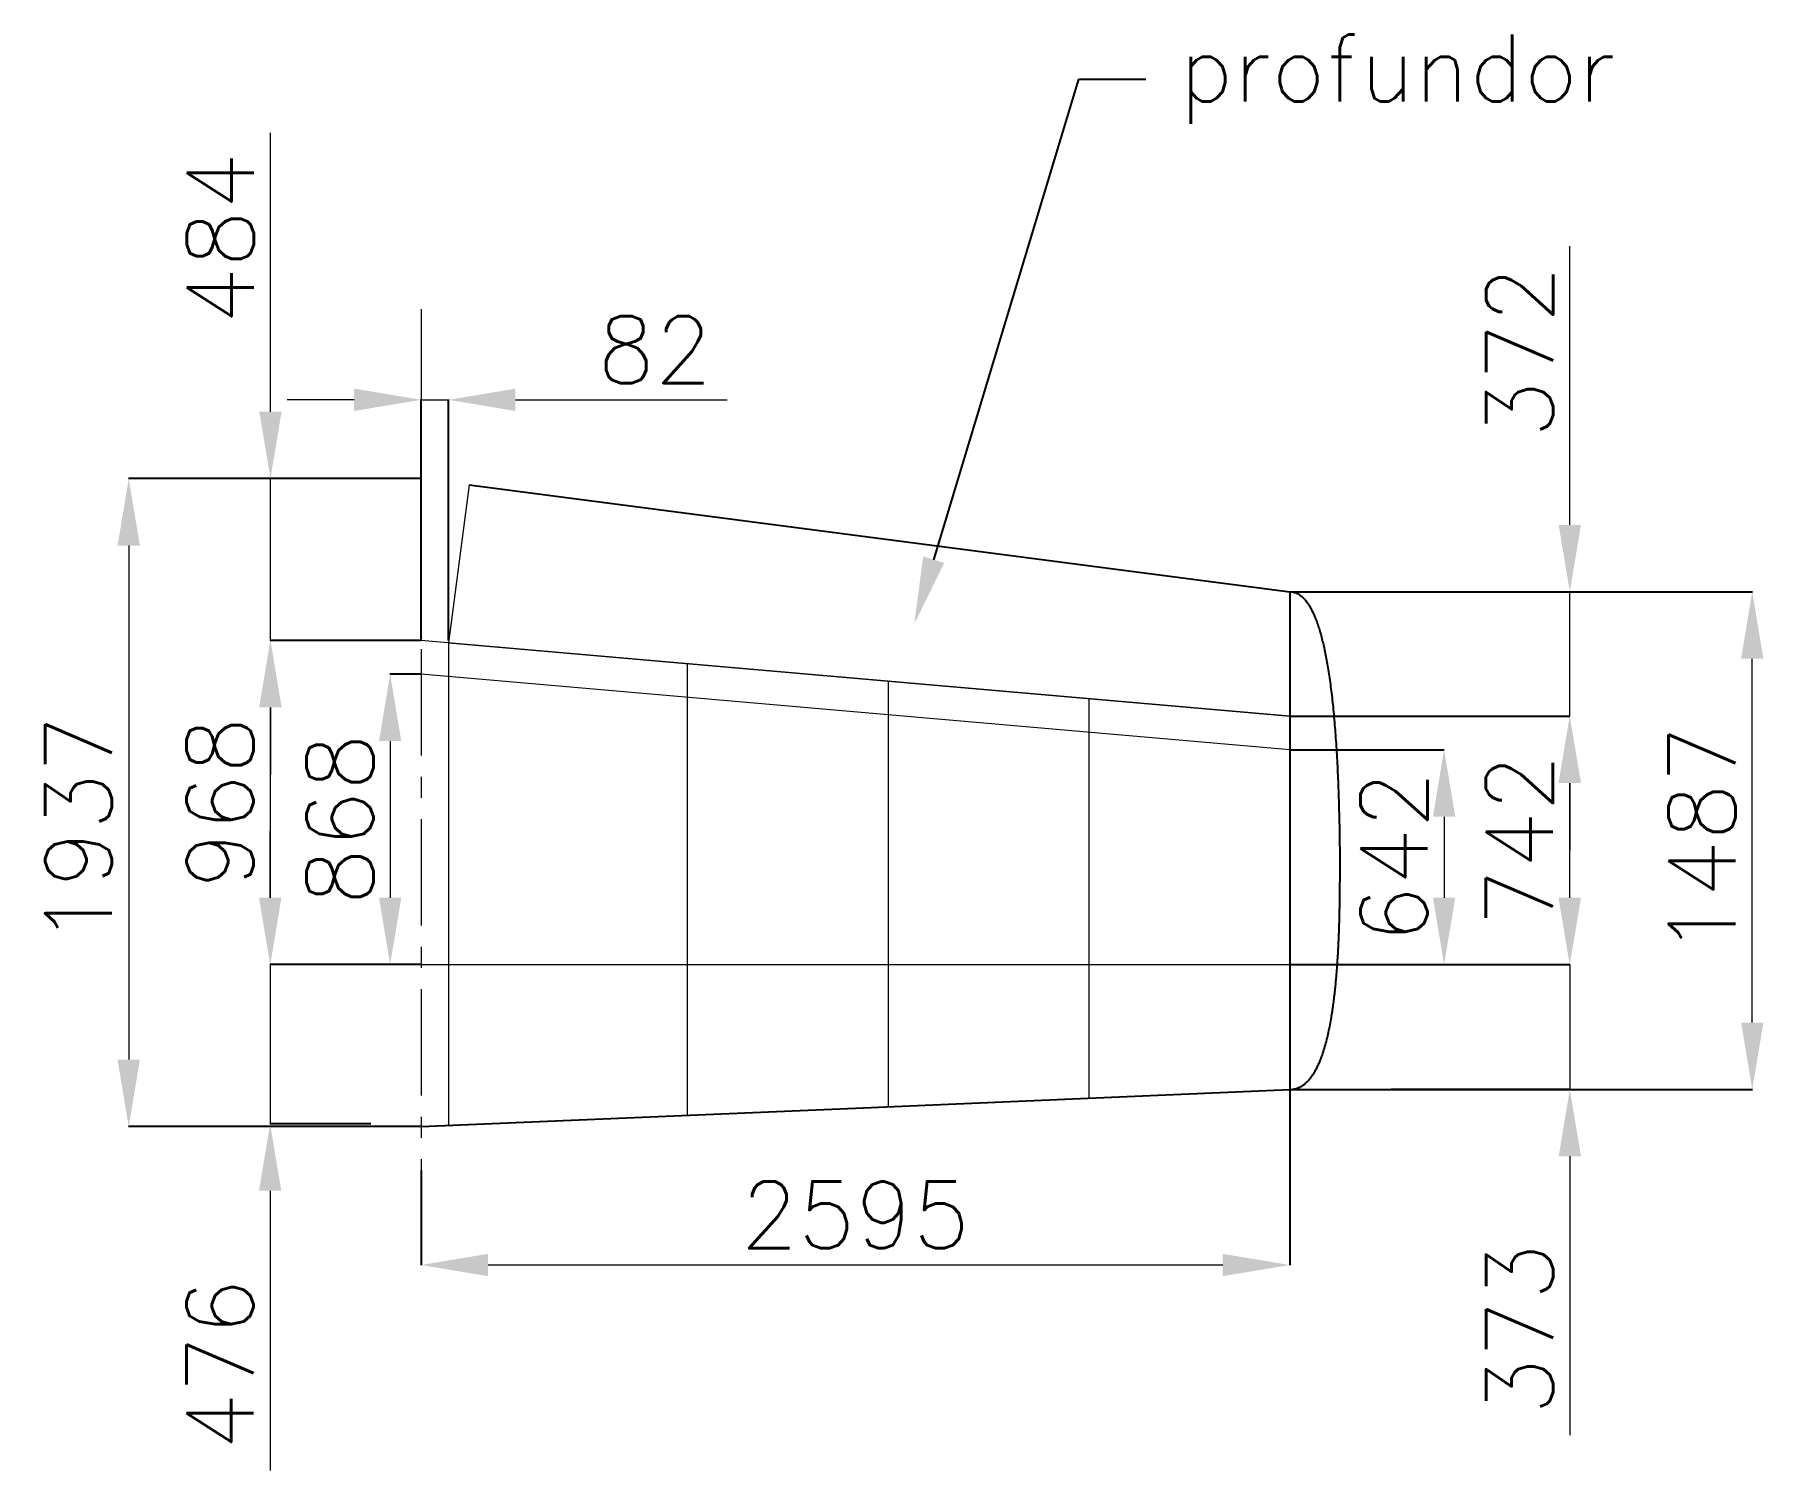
# Model space of a CAD drawing. Header units: millimetres. Extents: x -392 to 4774, y -1025 to 3267.
import ezdxf
from ezdxf import colors
from ezdxf.entities.mleader import LeaderData, LeaderLine
from ezdxf.math import Vec2, Vec3

# ---------------------------------------------------------------- set-up
doc = ezdxf.new("R2010")
doc.units = ezdxf.units.MM
doc.linetypes.add('CENTER', pattern=[10.16, 6.35, -1.27, 1.27, -1.27])
doc.layers.get('0').update_dxf_attribs({"lineweight": 20})
doc.layers.add('cotas', color=7, linetype='Continuous', lineweight=9)
doc.styles.get("Standard").update_dxf_attribs({"font": 'txt.shx', "height": 200})
doc.dimstyles.new('ISO-25', dxfattribs={"dimtxt": 200, "dimasz": 200, "dimexe": 0.5, "dimexo": 0.5, "dimgap": 50, "dimtad": 1, "dimdec": 0, "dimtxsty": 'Standard', "dimcen": 2.5, "dimadec": 0, "dimazin": 0, "dimtfac": 1, "dimtdec": 0, "dimtmove": 0, "dimatfit": 3, "dimfxl": 1, "dimlwd": 5, "dimarcsym": 0})

# ---------------------------------------------------------------- blocks, each defined once
blk = doc.blocks.new('*D28')
at = {"color": 0, "lineweight": -2, "transparency": 16777216}
for p, q in [((762.7, 1939.8), (-110.8, 1939.8)), ((762.7, 3.2), (-110.8, 3.2))]:
    blk.add_line(p, q, dxfattribs=at)
at = {"color": 0, "lineweight": 5, "transparency": 16777216}
blk.add_line((-110.3, 1739.8), (-110.3, 203.2), dxfattribs=at)
at = {"color": 0, "transparency": 16777216}
for points in [[(-143.7, 1739.8), (-77, 1739.8), (-110.3, 1939.8)], [(-143.7, 203.2), (-77, 203.2), (-110.3, 3.2)]]:
    blk.add_solid(points, dxfattribs=at)
at = {"color": 0, "transparency": 16777216, "insert": (-260.3, 889.1), "char_height": 200, "attachment_point": 5, "rotation": 90}
blk.add_mtext('1937', dxfattribs=at)
blk = doc.blocks.new('*D29')
at = {"color": 0, "lineweight": 5, "transparency": 16777216}
for p, q in [((313.2, 2139.8), (313.2, 2973.1)), ((313.2, 1455.7), (313.2, 1939.8)), ((313.2, 1255.7), (313.2, 1055.7))]:
    blk.add_line(p, q, dxfattribs=at)
at = {"color": 0, "lineweight": -2, "transparency": 16777216}
for p, q in [((612.7, 1939.8), (312.7, 1939.8)), ((612.7, 1455.7), (312.7, 1455.7))]:
    blk.add_line(p, q, dxfattribs=at)
at = {"color": 0, "transparency": 16777216}
for points in [[(279.8, 2139.8), (346.5, 2139.8), (313.2, 1939.8)], [(279.8, 1255.7), (346.5, 1255.7), (313.2, 1455.7)]]:
    blk.add_solid(points, dxfattribs=at)
at = {"color": 0, "transparency": 16777216, "insert": (163.2, 2656.5), "char_height": 200, "attachment_point": 5, "rotation": 90}
blk.add_mtext('484', dxfattribs=at)
blk = doc.blocks.new('*D30')
at = {"layer": 'cotas', "color": 0, "lineweight": -2, "transparency": 16777216}
for p, q in [((3358.2, 377.7), (3358.2, -411)), ((763.2, -128.3), (763.2, -411))]:
    blk.add_line(p, q, dxfattribs=at)
at = {"layer": 'cotas', "color": 0, "lineweight": 5, "transparency": 16777216}
blk.add_line((963.2, -410.5), (3158.2, -410.5), dxfattribs=at)
at = {"layer": 'cotas', "color": 0, "transparency": 16777216}
for points in [[(963.2, -377.2), (963.2, -443.9), (763.2, -410.5)], [(3158.2, -377.2), (3158.2, -443.9), (3358.2, -410.5)]]:
    blk.add_solid(points, dxfattribs=at)
at = {"layer": 'cotas', "color": 0, "transparency": 16777216, "insert": (2060.7, -260.5), "char_height": 200, "attachment_point": 5}
blk.add_mtext('2595', dxfattribs=at)
blk = doc.blocks.new('*D31')
at = {"layer": 'cotas', "color": 0, "lineweight": 5, "transparency": 16777216}
for p, q in [((312.2, 687.3), (312.2, 887.3)), ((312.2, 487.3), (312.2, 11.5)), ((312.2, -188.5), (312.2, -1024.5))]:
    blk.add_line(p, q, dxfattribs=at)
at = {"layer": 'cotas', "color": 0, "lineweight": -2, "transparency": 16777216}
for p, q in [((612.7, 487.3), (311.7, 487.3)), ((612.7, 11.5), (311.7, 11.5))]:
    blk.add_line(p, q, dxfattribs=at)
at = {"layer": 'cotas', "color": 0, "transparency": 16777216}
for points in [[(278.8, 687.3), (345.5, 687.3), (312.2, 487.3)], [(278.8, -188.5), (345.5, -188.5), (312.2, 11.5)]]:
    blk.add_solid(points, dxfattribs=at)
at = {"layer": 'cotas', "color": 0, "transparency": 16777216, "insert": (162.2, -707.8), "char_height": 200, "attachment_point": 5, "rotation": 90}
blk.add_mtext('476', dxfattribs=at)
blk = doc.blocks.new('*D32')
at = {"layer": 'cotas', "color": 0, "lineweight": -2, "transparency": 16777216}
for p, q in [((3653.7, 1229.8), (4195.1, 1229.8)), ((3653.7, 487.3), (4195.1, 487.3))]:
    blk.add_line(p, q, dxfattribs=at)
at = {"layer": 'cotas', "color": 0, "lineweight": 5, "transparency": 16777216}
blk.add_line((4194.6, 1029.8), (4194.6, 687.3), dxfattribs=at)
at = {"layer": 'cotas', "color": 0, "transparency": 16777216}
for points in [[(4161.3, 1029.8), (4228, 1029.8), (4194.6, 1229.8)], [(4161.3, 687.3), (4228, 687.3), (4194.6, 487.3)]]:
    blk.add_solid(points, dxfattribs=at)
at = {"layer": 'cotas', "color": 0, "transparency": 16777216, "insert": (4044.6, 858.5), "char_height": 200, "attachment_point": 5, "rotation": 90}
blk.add_mtext('742', dxfattribs=at)
blk = doc.blocks.new('*D33')
at = {"layer": 'cotas', "color": 0, "lineweight": 5, "transparency": 16777216}
for p, q in [((4195.1, 687.3), (4195.1, 887.3)), ((4195.1, 487.3), (4195.1, 114.5)), ((4195.1, -85.5), (4195.1, -918.8))]:
    blk.add_line(p, q, dxfattribs=at)
at = {"layer": 'cotas', "color": 0, "lineweight": -2, "transparency": 16777216}
for p, q in [((3358.7, 487.3), (4195.6, 487.3)), ((3661, 114.5), (4195.6, 114.5))]:
    blk.add_line(p, q, dxfattribs=at)
at = {"layer": 'cotas', "color": 0, "transparency": 16777216}
for points in [[(4161.8, 687.3), (4228.5, 687.3), (4195.1, 487.3)], [(4161.8, -85.5), (4228.5, -85.5), (4195.1, 114.5)]]:
    blk.add_solid(points, dxfattribs=at)
at = {"layer": 'cotas', "color": 0, "transparency": 16777216, "insert": (4045.1, -602.1), "char_height": 200, "attachment_point": 5, "rotation": 90}
blk.add_mtext('373', dxfattribs=at)
blk = doc.blocks.new('*D34')
at = {"layer": 'cotas', "color": 0, "lineweight": 5, "transparency": 16777216}
for p, q in [((4195.1, 1801.6), (4195.1, 2634.9)), ((4195.1, 1229.8), (4195.1, 1601.6)), ((4195.1, 1029.8), (4195.1, 829.8))]:
    blk.add_line(p, q, dxfattribs=at)
at = {"layer": 'cotas', "color": 0, "lineweight": -2, "transparency": 16777216}
for p, q in [((3653.7, 1601.6), (4195.6, 1601.6)), ((3358.7, 1229.8), (4195.6, 1229.8))]:
    blk.add_line(p, q, dxfattribs=at)
at = {"layer": 'cotas', "color": 0, "transparency": 16777216}
for points in [[(4161.8, 1801.6), (4228.5, 1801.6), (4195.1, 1601.6)], [(4161.8, 1029.8), (4228.5, 1029.8), (4195.1, 1229.8)]]:
    blk.add_solid(points, dxfattribs=at)
at = {"layer": 'cotas', "color": 0, "transparency": 16777216, "insert": (4045.1, 2318.3), "char_height": 200, "attachment_point": 5, "rotation": 90}
blk.add_mtext('372', dxfattribs=at)
blk = doc.blocks.new('*D35')
at = {"layer": 'cotas', "color": 0, "lineweight": -2, "transparency": 16777216}
for p, q in [((3358.7, 1601.6), (4740.7, 1601.6)), ((3358.7, 114.2), (4740.7, 114.2))]:
    blk.add_line(p, q, dxfattribs=at)
at = {"layer": 'cotas', "color": 0, "lineweight": 5, "transparency": 16777216}
blk.add_line((4740.2, 314.2), (4740.2, 1401.6), dxfattribs=at)
at = {"layer": 'cotas', "color": 0, "transparency": 16777216}
for points in [[(4706.9, 1401.6), (4773.5, 1401.6), (4740.2, 1601.6)], [(4706.9, 314.2), (4773.5, 314.2), (4740.2, 114.2)]]:
    blk.add_solid(points, dxfattribs=at)
at = {"layer": 'cotas', "color": 0, "transparency": 16777216, "insert": (4590.2, 857.9), "char_height": 200, "attachment_point": 5, "rotation": 90}
blk.add_mtext('1487', dxfattribs=at)
blk = doc.blocks.new('*D36')
at = {"layer": 'cotas', "color": 0, "lineweight": 5, "transparency": 16777216}
for p, q in [((563.2, 2175.3), (363.2, 2175.3)), ((763.2, 2175.3), (844.8, 2175.3)), ((1044.8, 2175.3), (1678.1, 2175.3))]:
    blk.add_line(p, q, dxfattribs=at)
at = {"layer": 'cotas', "color": 0, "lineweight": -2, "transparency": 16777216}
for p, q in [((763.2, 1456.2), (763.2, 2175.8)), ((844.8, 1456.2), (844.8, 2175.8))]:
    blk.add_line(p, q, dxfattribs=at)
at = {"layer": 'cotas', "color": 0, "transparency": 16777216}
for points in [[(563.2, 2208.6), (563.2, 2141.9), (763.2, 2175.3)], [(1044.8, 2208.6), (1044.8, 2141.9), (844.8, 2175.3)]]:
    blk.add_solid(points, dxfattribs=at)
at = {"layer": 'cotas', "color": 0, "transparency": 16777216, "insert": (1461.4, 2325.3), "char_height": 200, "attachment_point": 5}
blk.add_mtext('82', dxfattribs=at)
blk = doc.blocks.new('*D37')
at = {"layer": 'cotas', "color": 0, "lineweight": -2, "transparency": 16777216}
for p, q in [((762.7, 1455.7), (312.2, 1455.7)), ((762.7, 487.3), (312.2, 487.3))]:
    blk.add_line(p, q, dxfattribs=at)
at = {"layer": 'cotas', "color": 0, "lineweight": 5, "transparency": 16777216}
blk.add_line((312.7, 1255.7), (312.7, 687.3), dxfattribs=at)
at = {"layer": 'cotas', "color": 0, "transparency": 16777216}
for points in [[(279.3, 1255.7), (346, 1255.7), (312.7, 1455.7)], [(279.3, 687.3), (346, 687.3), (312.7, 487.3)]]:
    blk.add_solid(points, dxfattribs=at)
at = {"layer": 'cotas', "color": 0, "transparency": 16777216, "insert": (162.7, 971.5), "char_height": 200, "attachment_point": 5, "rotation": 90}
blk.add_mtext('968', dxfattribs=at)
blk = doc.blocks.new('*D38')
at = {"layer": 'cotas', "color": 0, "lineweight": -2, "transparency": 16777216}
for p, q in [((762.7, 1355.3), (670.2, 1355.3)), ((762.7, 487.3), (670.2, 487.3))]:
    blk.add_line(p, q, dxfattribs=at)
at = {"layer": 'cotas', "color": 0, "lineweight": 5, "transparency": 16777216}
blk.add_line((670.7, 1155.3), (670.7, 687.3), dxfattribs=at)
at = {"layer": 'cotas', "color": 0, "transparency": 16777216}
for points in [[(637.4, 1155.3), (704.1, 1155.3), (670.7, 1355.3)], [(637.4, 687.3), (704.1, 687.3), (670.7, 487.3)]]:
    blk.add_solid(points, dxfattribs=at)
at = {"layer": 'cotas', "color": 0, "transparency": 16777216, "insert": (520.7, 921.3), "char_height": 200, "attachment_point": 5, "rotation": 90}
blk.add_mtext('868', dxfattribs=at)
blk = doc.blocks.new('*D39')
at = {"layer": 'cotas', "color": 0, "lineweight": -2, "transparency": 16777216}
for p, q in [((3358.7, 1129.4), (3820.1, 1129.4)), ((3358.7, 487.3), (3820.1, 487.3))]:
    blk.add_line(p, q, dxfattribs=at)
at = {"layer": 'cotas', "color": 0, "lineweight": 5, "transparency": 16777216}
blk.add_line((3819.6, 929.4), (3819.6, 687.3), dxfattribs=at)
at = {"layer": 'cotas', "color": 0, "transparency": 16777216}
for points in [[(3786.2, 929.4), (3852.9, 929.4), (3819.6, 1129.4)], [(3786.2, 687.3), (3852.9, 687.3), (3819.6, 487.3)]]:
    blk.add_solid(points, dxfattribs=at)
at = {"layer": 'cotas', "color": 0, "transparency": 16777216, "insert": (3669.6, 808.4), "char_height": 200, "attachment_point": 5, "rotation": 90}
blk.add_mtext('642', dxfattribs=at)

msp = doc.modelspace()

# ---------------------------------------------------------------- linework, layer by layer
at = {"color": 7, "linetype": 'Continuous', "lineweight": 25}
for p, q in [((906.8, 1921.1), (3358.2, 1601.6)), ((3358.2, 1601.6), (3358.2, 114.2)), ((3508, 696.6), (3508.2, 733.6))]:
    msp.add_line(p, q, dxfattribs=at)
msp.add_line((844.8, 1448.6), (3358.2, 1229.8))
at = {"color": 7, "linetype": 'Continuous', "lineweight": 25, "flags": 128}
msp.add_lwpolyline([(763.2, 3.2), (2060.7, 58.7), (3358.2, 114.2)], dxfattribs=at)
at = {"color": 7, "linetype": 'Continuous', "lineweight": 25}
for points, knots in [([(3358.2, 1601.6), (3360.6, 1601.5), (3365.6, 1601.3), (3372.9, 1599.6), (3380, 1596.8), (3386.9, 1593), (3393.6, 1588), (3400, 1582), (3406.3, 1574.9), (3412.4, 1566.7), (3418.3, 1557.5), (3424.1, 1546.9), (3429.8, 1535.1), (3435.4, 1521.8), (3440.8, 1507.3), (3446, 1491.7), (3451, 1474.9), (3455.7, 1457.1), (3460.2, 1438.2), (3464.4, 1418.1), (3468.6, 1396.8), (3472.5, 1374.1), (3476.3, 1350), (3479.8, 1324.7), (3483.1, 1298.3), (3486.3, 1270.6), (3489.2, 1241.7), (3491.9, 1211.6), (3494.4, 1180.3), (3496.7, 1147.8), (3498.8, 1114), (3500.7, 1079.1), (3502.3, 1042.9), (3503.8, 1005.6), (3505, 968.1), (3506, 930.6), (3506.8, 893.2), (3507.4, 854.8), (3507.8, 815.3), (3508.1, 774.8), (3508.1, 747.5), (3508.2, 733.6)], [0, 0, 0, 0, 0.00813, 0.0162319, 0.0244839, 0.0330552, 0.0420968, 0.0517377, 0.0620846, 0.0732239, 0.0852248, 0.0981428, 0.1127953, 0.1285569, 0.1454613, 0.1635354, 0.1828016, 0.2029017, 0.2241839, 0.2466601, 0.2703409, 0.2957558, 0.322442, 0.3504068, 0.379656, 0.410195, 0.4420284, 0.4751604, 0.5095945, 0.5453341, 0.582382, 0.6207408, 0.6604129, 0.7014005, 0.7437053, 0.7836435, 0.8246912, 0.8668498, 0.9101201, 0.9545032, 1, 1, 1, 1]), ([(3358.2, 114.2), (3360.3, 114.2), (3364.4, 114.3), (3370.1, 115.1), (3375.4, 116.3), (3380.4, 117.8), (3384.7, 119.5), (3388.2, 121.1), (3391.1, 122.6), (3393.9, 124.2), (3396.5, 125.8), (3401, 128.9), (3407.1, 133.9), (3414.5, 141.2), (3421.4, 149.5), (3427.9, 158.7), (3434.2, 168.8), (3440.1, 179.9), (3445.7, 191.8), (3451, 204.5), (3456.6, 219.7), (3462.3, 237.5), (3468, 257.9), (3473.1, 279.3), (3477.8, 301.6), (3481.8, 323), (3485.1, 343.2), (3487.9, 362.1), (3490.4, 381.4), (3492.7, 400.7), (3494.8, 419.7), (3496.5, 437.9), (3498.1, 455.1), (3499.4, 471.1), (3500.4, 485), (3501.2, 496.7), (3501.8, 506.5), (3502.4, 515.3), (3502.8, 523.3), (3503.3, 530.8), (3503.7, 538.5), (3504.1, 546.8), (3504.5, 556), (3504.9, 566), (3505.4, 576.9), (3505.8, 587.7), (3506.1, 598.4), (3506.4, 608.6), (3506.7, 618.6), (3507, 628), (3507.1, 636.1), (3507.3, 642.9), (3507.4, 648.6), (3507.5, 653.8), (3507.6, 658.8), (3507.6, 663.7), (3507.7, 668.8), (3507.8, 674.5), (3507.9, 680.8), (3507.9, 687.8), (3508, 694.8), (3508, 700.6), (3508.1, 705.1), (3508.1, 708.3), (3508.1, 711.3), (3508.1, 714.2), (3508.1, 716.8), (3508.1, 718.4), (3508.1, 719)], [0, 0, 0, 0, 0.0097871, 0.0185026, 0.0262347, 0.0348084, 0.0418795, 0.0474402, 0.0522242, 0.0570182, 0.0618289, 0.0666624, 0.0818919, 0.0975153, 0.1138273, 0.1309987, 0.1490842, 0.1681177, 0.1881162, 0.2090837, 0.2310141, 0.2618927, 0.2941767, 0.3277412, 0.3624555, 0.3981839, 0.4268776, 0.4560432, 0.4856113, 0.5154917, 0.5449402, 0.5728648, 0.5991434, 0.6236121, 0.6461244, 0.6623553, 0.6772419, 0.6907338, 0.702786, 0.7136939, 0.7251509, 0.7378318, 0.7517657, 0.7669845, 0.7835229, 0.8014181, 0.8164227, 0.8322808, 0.8477379, 0.8620539, 0.8751878, 0.8846553, 0.8933577, 0.9012718, 0.9083943, 0.9159655, 0.9234452, 0.932004, 0.9416596, 0.9524397, 0.9636543, 0.9737054, 0.9790582, 0.9839898, 0.9885005, 0.9925896, 0.9973012, 1, 1, 1, 1])]:
    msp.add_open_spline(points, degree=3, knots=knots, dxfattribs=at)
at = {"layer": 'cotas', "linetype": 'CENTER', "ltscale": 50}
msp.add_line((763.2, 2445.8), (763.2, -340), dxfattribs=at)
at = {"layer": 'cotas'}
for p, q in [((906.8, 1921.1), (844.8, 1448.6)), ((3358.2, 1229.8), (763.2, 1455.7)), ((844.8, 1448.6), (844.8, 6.7)), ((3358.2, 1129.4), (763.2, 1355.3)), ((1558.2, 1386.4), (1558.2, 37.2)), ((2158.2, 1334.2), (2158.2, 62.9)), ((2758.2, 1282), (2758.2, 88.5)), ((763.2, 487.3), (3358.2, 487.3))]:
    msp.add_line(p, q, dxfattribs=at)

# ---------------------------------------------------------------- dimensions: what is measured, and where the dimension line sits
for base, p1, p2, picture, middle in [((313.2, 1939.8), (613.2, 1455.7), (613.2, 1939.8), '*D29', (313.2, 2656.5)), ((-110.3, 3.2), (763.2, 1939.8), (763.2, 3.2), '*D28', (-110.3, 889.1))]:
    dim = msp.add_linear_dim(base=base, p1=p1, p2=p2, angle=90, dimstyle='ISO-25')
    dim.commit()
    dim.dimension.update_dxf_attribs({"geometry": picture, "text_midpoint": middle, "dimtype": 160})
for base, p1, p2, picture, middle in [((4195.1, 1601.6), (3358.2, 1229.8), (3653.2, 1601.6), '*D34', (4195.1, 2318.3)), ((312.2, 487.3), (613.2, 11.5), (613.2, 487.3), '*D31', (312.2, -707.8)), ((4195.1, 487.3), (3660.5, 114.5), (3358.2, 487.3), '*D33', (4195.1, -602.1))]:
    dim = msp.add_linear_dim(base=base, p1=p1, p2=p2, angle=90, dimstyle='ISO-25', dxfattribs=at)
    dim.commit()
    dim.dimension.update_dxf_attribs({"geometry": picture, "text_midpoint": middle, "dimtype": 160})
for base, p1, p2, picture, middle in [((844.8, 2175.3), (763.2, 1455.7), (844.8, 1455.7), '*D36', (1461.4, 2325.3)), ((3358.2, -410.5), (763.2, -127.8), (3358.2, 378.2), '*D30', (2060.7, -260.5))]:
    dim = msp.add_linear_dim(base=base, p1=p1, p2=p2, dimstyle='ISO-25', dxfattribs=at)
    dim.commit()
    dim.dimension.update_dxf_attribs({"geometry": picture, "text_midpoint": middle})
for base, p1, p2, picture, middle in [((4740.2, 1601.6), (3358.2, 114.2), (3358.2, 1601.6), '*D35', (4590.2, 857.9)), ((312.7, 487.3), (763.2, 1455.7), (763.2, 487.3), '*D37', (162.7, 971.5)), ((670.7, 487.3), (763.2, 1355.3), (763.2, 487.3), '*D38', (520.7, 921.3)), ((4194.6336, 487.3443), (3653.232, 1229.7519), (3653.232, 487.3443), '*D32', (4044.6336, 858.5481)), ((3819.6, 487.3), (3358.2, 1129.4), (3358.2, 487.3), '*D39', (3669.6, 808.4))]:
    dim = msp.add_linear_dim(base=base, p1=p1, p2=p2, angle=90, dimstyle='ISO-25', dxfattribs=at)
    dim.commit()
    dim.dimension.update_dxf_attribs({"geometry": picture, "text_midpoint": middle})

# ---------------------------------------------------------------- leaders
ml = msp.add_multileader_mtext('Standard', dxfattribs=at)
ml.set_content('profundor', color=256)
ml.set_leader_properties()
ml.build(insert=Vec2(0, 0))
ml.multileader.update_dxf_attribs({"text_right_attachment_type": 6, "dogleg_length": 200, "arrow_head_size": 200})
ctx = ml.context
ctx.base_point, ctx.char_height, ctx.arrow_head_size, ctx.landing_gap_size, ctx.plane_origin = Vec3(2928.5, 3133.6), 200, 200, 100, Vec3(2236.8, 1505.9)
ctx.right_attachment = 6
notes = []
notes.append((ctx, [(0, (1, 1, 0), (2728.5, 3133.6), (1, 0), 200, [(0, [(2236.8, 1505.9)], 0, [])])]))
ctx.mtext.insert, ctx.mtext.flow_direction = Vec3(3028.5, 3266.9), 5
for ctx, leaders in notes:
    for number, flags, end, landing, length, lines in leaders:
        leader = LeaderData()
        leader.index, (leader.has_last_leader_line, leader.has_dogleg_vector, leader.attachment_direction) = number, flags
        leader.last_leader_point, leader.dogleg_vector, leader.dogleg_length = Vec3(end), Vec3(landing), length
        for number, points, colour, breaks in lines:
            line = LeaderLine()
            line.index, line.vertices, line.color, line.breaks = number, Vec3.list(points), colors.encode_raw_color(colour), breaks
            leader.lines.append(line)
        ctx.leaders.append(leader)

doc.saveas('drawing.dxf')
